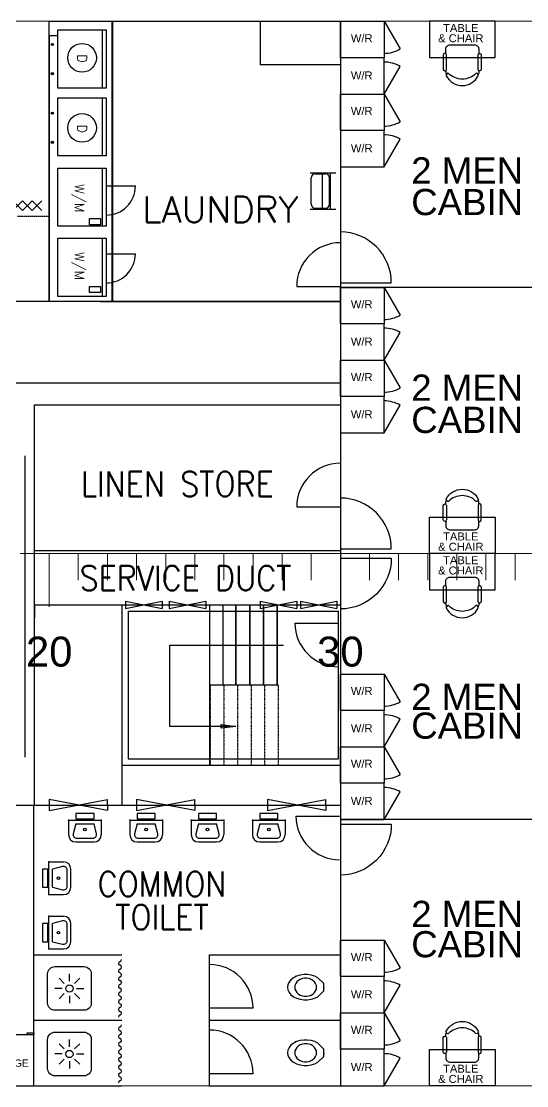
# Model space of a CAD drawing. Header units: millimetres. Extents: x -7277357 to 14022354, y -2768861 to 8298078.
# Drawn here: x -4710340 to -3668874, y 10819 to 2204819 of the extents above; entities that cross this region are included whole.
import ezdxf
from ezdxf.enums import TextEntityAlignment as Align

# ---------------------------------------------------------------- set-up
doc = ezdxf.new("R2010")
doc.units = ezdxf.units.MM
doc.header["$LTSCALE"] = 10
for name, pattern in [('DASHDOT', [25.4, 12.7, -6.35, 0, -6.35]), ('DASHDOT1', [2.3, 2, -0.15, 0, -0.15]), ('HIDDEN', [0.375, 0.25, -0.125])]:
    doc.linetypes.add(name, pattern=pattern)
for name, color, linetype in [('11', 7, 'Continuous'), ('ACCOM', 7, 'Continuous'), ('Architecture', 255, 'Continuous'), ('Interior', 3, 'Continuous'), ('LAYER_43', 7, 'Continuous'), ('MAIN-DECK-OLD', 7, 'Continuous')]:
    doc.layers.add(name, color=color, linetype=linetype)
doc.styles.add('ROMANS', font='ROMANS.shx')
doc.styles.get("Standard").update_dxf_attribs({"font": 'arial.ttf'})

# ---------------------------------------------------------------- blocks, each defined once
blk = doc.blocks.new('TC')
at = {"layer": 'Architecture', "color": 0, "elevation": 6899}
blk.add_lwpolyline([(126002, 144915), (126002, 145815), (125502, 145815), (125502, 144915)], close=True, dxfattribs=at)
for points in [[(125286, 145177, -0.420146), (125286, 145554, 0.403549), (125284, 145573), (125271, 145584, 0.339467), (125254, 145585, 0.619559), (125254, 145146, 0.339586), (125271, 145147), (125284, 145157, 0.403658), (125286, 145177)], [(125326, 145591), (125291, 145591, 0.190104), (125272, 145583)], [(125341, 145584), (125541, 145584, 0.414305), (125561, 145603), (125561, 145606, 0.414232), (125541, 145626), (125341, 145626, 0.414195), (125321, 145606), (125321, 145603, 0.414268), (125341, 145584)], [(125556, 145591), (125623, 145591, -0.414214), (125678, 145535), (125678, 145196, -0.41422), (125623, 145140), (125556, 145140)], [(125326, 145140), (125291, 145140, -0.190135), (125272, 145147)], [(125341, 145147), (125541, 145147, -0.414177), (125561, 145127), (125561, 145124, -0.414195), (125541, 145105), (125341, 145105, -0.41414), (125321, 145124), (125321, 145127, -0.414122), (125341, 145147)]]:
    blk.add_lwpolyline(points, format="xyb", dxfattribs=at)
blk = doc.blocks.new('SHWR1')
at = {"layer": 'ACCOM'}
for p, q in [((0, 100.000002), (0, 200.000004)), ((-100.000002, 0), (-200.000004, 0)), ((-70.710451, 70.710451), (-141.421512, 141.421512)), ((70.710451, 70.710451), (141.421512, 141.421512)), ((100.000002, 0), (199.999985, 0)), ((-70.710451, -70.71047), (-141.421512, -141.421531)), ((0, -100.000022), (0, -200.000024)), ((70.710451, -70.71047), (141.421512, -141.421531))]:
    blk.add_line(p, q, dxfattribs=at)
at = {"layer": 'ACCOM', "color": 3}
blk.add_lwpolyline([(-200.000083, 300.000006), (199.999988, 300.000006, -0.4142135624), (299.999988, 200.000006), (299.999988, -200.000026, -0.4142135624), (199.999988, -300.000026), (-200.000083, -300.000026, -0.4142135624), (-300.000083, -200.000026), (-300.000083, 200.000006, -0.4142135624)], format="xyb", close=True, dxfattribs=at)
at = {"layer": 'ACCOM'}
blk.add_circle((0, 0), 50.000001, dxfattribs=at)
blk = doc.blocks.new('TOILET1')
at = {"layer": 'ACCOM', "color": 3}
for p, q in [((-50, 0), (-130, -83)), ((50, 0), (-50, 0)), ((50, 0), (130, -83))]:
    blk.add_line(p, q, dxfattribs=at)
at = {"layer": 'ACCOM'}
for p, q in [((26, -103), (0, -100)), ((51, -113), (26, -103)), ((73, -129), (51, -113)), ((93, -150), (73, -129)), ((108, -175), (93, -150)), ((119, -204), (108, -175)), ((124, -234), (119, -204)), ((119, -296), (124, -266)), ((124, -266), (124, -234))]:
    blk.add_line(p, q, dxfattribs=at)
at = {"layer": 'ACCOM', "color": 3}
for points in [[(-130, -83), (-152, -125), (-166, -173), (-174, -224), (-174, -276), (-166, -327), (-152, -375), (-130, -417), (-103, -452), (-71, -478), (-36, -495), (0, -500)], [(0, -500), (36, -495), (71, -478), (103, -452), (130, -417), (152, -375), (166, -327), (174, -276), (174, -224), (166, -173), (152, -125), (130, -83)]]:
    blk.add_lwpolyline(points, dxfattribs=at)
at = {"layer": 'ACCOM'}
for points in [[(0, -100), (-26, -103), (-51, -113), (-73, -129), (-93, -150), (-108, -175), (-119, -204), (-124, -234), (-124, -266), (-119, -296), (-108, -325), (-93, -350), (-73, -371), (-51, -387), (-26, -397), (0, -400)], [(0, -400), (26, -397), (51, -387), (73, -371), (93, -350), (108, -325), (119, -296)]]:
    blk.add_lwpolyline(points, dxfattribs=at)
at = {"layer": 'ACCOM', "color": 3, "linetype": 'ByBlock'}
for p in [(13, 0), (-148, -388)]:
    blk.add_point(p, dxfattribs=at)
blk = doc.blocks.new('SINK1')
at = {"layer": 'ACCOM', "color": 3}
for p, q in [((-350.000008, -90.000002), (100.000002, -90.000002)), ((-350.000008, -90.000002), (-350.000008, -290.000006)), ((100.000002, -90.000002), (100.000002, -290.000006)), ((-250.000006, -390.000009), (0, -390.000009))]:
    blk.add_line(p, q, dxfattribs=at)
at = {"layer": 'ACCOM', "color": 7}
for p, q in [((-250.000006, -140.000003), (-284.462897, -277.8711)), ((-250.000006, -140.000003), (0, -140.000003)), ((34.472657, -277.8711), (0, -140.000003)), ((-235.957037, -340.000008), (-14.033204, -340.000008))]:
    blk.add_line(p, q, dxfattribs=at)
at = {"layer": 'ACCOM', "color": 3}
blk.add_lwpolyline([(0, -75.000002), (0, 0), (-250.000006, 0), (-250.000006, -75.000002), (0, -75.000002)], dxfattribs=at)
at = {"layer": 'ACCOM', "color": 7}
blk.add_circle((-125.000003, -220.000005), 17.58936, dxfattribs=at)
at = {"layer": 'ACCOM', "color": 3}
for centre, start, end in [((-250.000006, -290.000006), 180.000005, 270.000001), ((0, -290.000006), 270.000001, 0)]:
    blk.add_arc(centre, 100.000002, start, end, dxfattribs=at)
at = {"layer": 'ACCOM', "color": 7}
for centre, start, end in [((-235.957037, -290.000006), 165.961043, 270.000001), ((-14.033204, -290.000006), 270.000001, 14.038958)]:
    blk.add_arc(centre, 50.000001, start, end, dxfattribs=at)
at = {"layer": 'ACCOM', "color": 0, "linetype": 'ByBlock'}
for p in [(-350.000008, -90.000002), (100.000002, -90.000002)]:
    blk.add_point(p, dxfattribs=at)

msp = doc.modelspace()

# ---------------------------------------------------------------- linework, layer by layer
at = {"linetype": 'Continuous', "ltscale": 450.5}
for p, q in [((-4652836.76527, 1627319.60163), (-4652836.76527, 2204819.45526)), ((-4652836.76527, 2204819.45526), (-4522436.76527, 2204819.45526)), ((-4549336.76505, 2204819.45526), (-4052836.76505, 2204819.45526)), ((-4052836.76505, 2204819.45526), (-4052836.76505, 10819.45526)), ((-4052836.76505, 2204819.45526), (-4052836.76505, 1627319.60163)), ((-4634936.76527, 2174678.28982), (-4652836.76527, 2174678.28982)), ((-4652836.76527, 2174678.28982), (-4652836.76527, 1627319.60163)), ((-4052836.76505, 2114819.45526), (-4052836.76505, 1627319.60163)), ((-3512836.76505, 1656319.45526), (-4052836.76505, 1656319.45526)), ((-4678236.76505, 1627319.60163), (-5672836.71594, 1627319.60163)), ((-4052836.76505, 1627319.60163), (-4678236.76505, 1627319.60163)), ((-4547836.76505, 1627319.60163), (-4052836.76505, 1627319.60163)), ((-5414816.4507, 1459263.97357), (-4052836.76505, 1459263.97357)), ((-5672836.76505, 589319.45526), (-4052836.76505, 589319.45526)), ((-4684435.78949, 589319.45526), (-4052836.76505, 589319.45526)), ((-3512836.76505, 559319.45526), (-4052836.76505, 559319.45526))]:
    msp.add_line(p, q, dxfattribs=at)
at = {"color": 4}
for p, q in [((-4652836.76527, 1802319.55305), (-4652836.76527, 2204819.45526)), ((-4682836.76505, 589319.45526), (-4682836.76505, 1414319.45526)), ((-4682836.76505, 1114319.45526), (-4052836.76505, 1114319.45526)), ((-4682836.76505, 1001819.45526), (-4052836.76505, 1001819.45526)), ((-4502836.76505, 1001819.45526), (-4502836.76505, 589319.45526)), ((-4502836.76505, 671819.45526), (-4052836.76505, 671819.45526)), ((-4682836.76505, 280819.45526), (-4502836.76505, 280819.45526)), ((-4322836.76505, 10819.45526), (-4322836.76505, 280819.45526)), ((-4322836.76505, 280819.45526), (-4052836.76505, 280819.45526)), ((-4682836.76505, 145819.45526), (-4502836.76505, 145819.45526)), ((-4322836.76505, 145819.45526), (-4052836.76505, 145819.45526)), ((-4682836.76505, 10819.45526), (-4502836.76505, 10819.45526)), ((-4322836.76505, 10819.45526), (-4052836.76505, 10819.45526))]:
    msp.add_line(p, q, dxfattribs=at)
for p, q in [((-4707842.78091, 1814886.13137), (-4727842.7809, 1834886.13136)), ((-4727842.7809, 1814886.13137), (-4707842.78091, 1834886.13136)), ((-4687842.78091, 1814886.13137), (-4707842.78091, 1834886.13136)), ((-4707842.78091, 1814886.13137), (-4687842.78091, 1834886.13136)), ((-4667842.78092, 1814886.13137), (-4687842.78091, 1834886.13136)), ((-4687842.78091, 1814886.13137), (-4667842.78092, 1834886.13136)), ((-4495336.76505, 1009319.45527), (-4495336.76505, 994319.45527)), ((-4495336.76505, 1009319.45527), (-4420336.76505, 994319.45527)), ((-4495336.76505, 994319.45527), (-4420336.76505, 1009319.45527)), ((-4420336.76505, 1009319.45527), (-4420336.76505, 994319.45527)), ((-4405336.76505, 1009319.45527), (-4405336.76505, 994319.45527)), ((-4405336.76505, 1009319.45527), (-4330336.76505, 994319.45527)), ((-4405336.76505, 994319.45527), (-4330336.76505, 1009319.45527)), ((-4330336.76505, 1009319.45527), (-4330336.76505, 994319.45527)), ((-4217836.76503, 1009319.45527), (-4217836.76503, 994319.45527)), ((-4217836.76503, 994319.45527), (-4142836.76504, 1009319.45527)), ((-4217836.76503, 1009319.45527), (-4142836.76504, 994319.45527)), ((-4142836.76504, 1009319.45527), (-4142836.76504, 994319.45527)), ((-4135336.76504, 994319.45527), (-4060336.76504, 1009319.45527)), ((-4135336.76504, 1009319.45527), (-4060336.76504, 994319.45527)), ((-4135336.76504, 1009319.45527), (-4135336.76504, 994319.45527)), ((-4060336.76504, 1009319.45527), (-4060336.76504, 994319.45527)), ((-4294947.86478, 1001819.45527), (-4294947.86478, 836819.45526)), ((-4267947.86418, 1001819.45527), (-4267947.86418, 836819.45526)), ((-4239589.45888, 1001819.45527), (-4239589.45888, 836819.45526)), ((-4211231.05359, 1001819.45527), (-4211231.05359, 836819.45526)), ((-4182872.74065, 1001819.45527), (-4182872.74065, 836819.45526)), ((-4404137.17565, 751446.02051), (-4404137.17565, 918623.63046)), ((-4404137.17565, 918623.63046), (-4169999.35441, 918623.63046)), ((-4268194.7379, 751446.02051), (-4404137.17565, 751446.02051)), ((-4322836.76505, 10819.45526), (-4322836.76505, 22069.45526))]:
    msp.add_line(p, q)
at = {"color": 1, "linetype": 'HIDDEN'}
msp.add_line((-4652836.76527, 1802319.55305), (-4717836.76519, 1802319.55305), dxfattribs=at)
at = {"color": 3}
for p, q in [((-4142836.76505, 1658422.55541), (-4052836.76505, 1658422.55541)), ((-4142836.76505, 1203892.54892), (-4052836.76505, 1203892.54892)), ((-4146586.76505, 964319.45526), (-4056586.76505, 964319.45526)), ((-4322836.76504, 836819.45526), (-4181044.73856, 836819.45526)), ((-4144435.78949, 566703.2385), (-4054435.78949, 566703.2385)), ((-4232836.76506, 170587.66768), (-4322836.76505, 170587.66768)), ((-4232836.76506, 35587.66768), (-4322836.76505, 35587.66768))]:
    msp.add_line(p, q, dxfattribs=at)
at = {"color": 4, "linetype": 'Continuous'}
for p, q in [((-4682836.76505, 1414319.45526), (-4052836.76505, 1414319.45526)), ((-4682836.76505, 589319.45526), (-4052836.76505, 589319.45526))]:
    msp.add_line(p, q, dxfattribs=at)
at = {"color": 3, "linetype": 'Continuous'}
msp.add_line((-4702053.00071, 688210.50326), (-4702053.00071, 1309210.50326), dxfattribs=at)
at = {"color": 1}
msp.add_line((-4682836.76505, 1001819.45526), (-4682836.76505, 975161.51883), dxfattribs=at)
at = {"color": 7}
for p, q in [((-4490086.76505, 989069.45526), (-4490086.76505, 684569.45526)), ((-4490086.76505, 989069.45526), (-4056586.76505, 989069.45526)), ((-4056586.76505, 684569.45526), (-4056586.76505, 989069.45526)), ((-4652836.76505, 600569.45526), (-4652836.76505, 578069.45526)), ((-4472836.76505, 600569.45526), (-4472836.76505, 578069.45526)), ((-4202836.76505, 600569.45526), (-4202836.76505, 578069.45526))]:
    msp.add_line(p, q, dxfattribs=at)
at = {"linetype": 'DASHDOT1'}
msp.add_line((-4322836.76504, 1001819.45527), (-4322836.76504, 671819.45526), dxfattribs=at)
at = {"linetype": 'HIDDEN'}
for p, q in [((-4268697.86418, 1001819.45527), (-4268697.86418, 836819.45526)), ((-4240339.45888, 1001819.45527), (-4240339.45888, 836819.45526)), ((-4211981.05359, 1001819.45527), (-4211981.05359, 836819.45526)), ((-4183622.74065, 1001819.45527), (-4183622.74065, 836819.45526))]:
    msp.add_line(p, q, dxfattribs=at)
at = {"linetype": 'DASHDOT'}
for p, q in [((-4321478.26798, 836819.45526), (-4321478.26798, 671819.45526)), ((-4293119.95505, 836819.45526), (-4293119.95505, 671819.45526)), ((-4264761.54975, 836819.45526), (-4264761.54975, 671819.45526)), ((-4236403.14446, 836819.45526), (-4236403.14446, 671819.45526)), ((-4209403.14386, 836819.45526), (-4209403.14386, 671819.45526)), ((-4181044.73856, 836819.45526), (-4181044.73856, 671819.45526))]:
    msp.add_line(p, q, dxfattribs=at)
at = {"color": 7, "linetype": 'Continuous'}
msp.add_line((-4490086.76505, 684569.45526), (-4056586.76505, 684569.45526), dxfattribs=at)
for points in [[(-4052836.76505, 1665683.16915), (-3947836.76505, 1665683.16915, 0.4142135624), (-4052836.76505, 1770683.16915)], [(-4052836.76505, 1117183.16915), (-3947836.76505, 1117183.16915, 0.4142135624), (-4052836.76505, 1222183.16915)], [(-4052836.76505, 1098455.74138), (-3947836.76505, 1098455.74138, -0.4142135624), (-4052836.76505, 993455.74138)], [(-4052836.76505, 549955.74138), (-3947836.76505, 549955.74138, -0.4142135624), (-4052836.76505, 444955.74138)]]:
    msp.add_lwpolyline(points, format="xyb")
at = {"linetype": 'Continuous', "ltscale": 450.5}
msp.add_lwpolyline([(-4684435.78949, 10819.45526), (-4684435.78949, 280819.45526), (-4684435.78949, 502137.33238), (-4684435.78949, 589319.45526), (-4052836.76505, 589319.45526), (-4052836.76505, 502137.33238), (-4052836.76505, 10819.45526)], dxfattribs=at)
for centre, start, end in [((-4052836.76505, 1658422.55541), 90, 180), ((-4052836.76505, 1203892.54892), 90, 180), ((-4056586.76505, 964319.45526), 180, 270), ((-4054435.78949, 566703.2385), 180, 270), ((-4322836.76505, 170587.66768), 0, 90), ((-4322836.76505, 35587.66768), 0, 90)]:
    msp.add_arc(centre, 90000, start, end)
msp.add_solid([(-4298194.7385, 755196.02066), (-4298194.7385, 747696.02036), (-4268194.7379, 751446.02051)])
at = {"layer": '11', "color": 7, "linetype": 'Continuous', "lineweight": 20}
for p, q in [((-4911170.76505, 2204819.45526), (-1145336.76505, 2204819.45526)), ((-1145336.76505, 10819.45526), (-4911170.76505, 10819.45526))]:
    msp.add_line(p, q, dxfattribs=at)
at = {"layer": '11', "color": 3, "linetype": 'Continuous', "lineweight": 20, "flags": 128}
msp.add_lwpolyline([(-4712836.76505, 1107819.45526), (-4652836.76505, 1107819.45526), (-4652836.76505, 998119.45526), (-4652836.76505, 1107819.45526), (-4592836.76505, 1107819.45526), (-4592836.76505, 1053019.45526), (-4592836.76505, 1107819.45526), (-4532836.76505, 1107819.45526), (-4532836.76505, 1053019.45526), (-4532836.76505, 1107819.45526), (-4472836.76505, 1107819.45526), (-4472836.76505, 1053019.45526), (-4472836.76505, 1107819.45526), (-4412836.76505, 1107819.45526), (-4412836.76505, 1053019.45526), (-4412836.76505, 1107819.45526), (-4352836.76505, 1107819.45526), (-4352836.76505, 1053019.45526), (-4352836.76505, 1107819.45526), (-4292836.76505, 1107819.45526), (-4292836.76505, 1053019.45526), (-4292836.76505, 1107819.45526), (-4232836.76505, 1107819.45526), (-4232836.76505, 1053019.45526), (-4232836.76505, 1107819.45526), (-4172836.76505, 1107819.45526), (-4172836.76505, 1053019.45526), (-4172836.76505, 1107819.45526), (-4112836.76505, 1107819.45526), (-4112836.76505, 1053019.45526), (-4112836.76505, 1107819.45526), (-4052836.76505, 1107819.45526), (-4052836.76505, 998119.45526), (-4052836.76505, 1107819.45526), (-3992836.76505, 1107819.45526), (-3992836.76505, 1053019.45526), (-3992836.76505, 1107819.45526), (-3932836.76505, 1107819.45526), (-3932836.76505, 1053019.45526), (-3932836.76505, 1107819.45526), (-3872836.76505, 1107819.45526), (-3872836.76505, 1053019.45526), (-3872836.76505, 1107819.45526), (-3812836.76505, 1107819.45526), (-3812836.76505, 1053019.45526), (-3812836.76505, 1107819.45526), (-3752836.76505, 1107819.45526), (-3752836.76505, 1053019.45526), (-3752836.76505, 1107819.45526), (-3692836.76505, 1107819.45526), (-3692836.76505, 1053019.45526), (-3692836.76505, 1107819.45526), (-3632836.76505, 1107819.45526)], dxfattribs=at)
at = {"layer": 'Interior'}
for p, q in [((-3962836.76505, 2204819.45526), (-3929452.12989, 2147885.58016)), ((-3962836.76505, 2054819.45526), (-3929452.12989, 2111753.33037)), ((-3962836.76505, 2054819.45526), (-3929452.12989, 1997885.58016)), ((-3962836.76505, 1904819.45526), (-3929452.12989, 1961753.33037)), ((-3962836.76505, 1656319.45526), (-3929452.12989, 1599385.58016)), ((-3962836.76505, 1506319.45526), (-3929452.12989, 1563253.33037)), ((-3962836.76505, 1506319.45526), (-3929452.12989, 1449385.58016)), ((-3962836.76505, 1356319.45526), (-3929452.12989, 1413253.33037)), ((-3962836.76505, 859319.45526), (-3929452.12989, 802385.58016)), ((-3962836.76505, 709319.45526), (-3929452.12989, 766253.33037)), ((-3962836.76505, 709319.45526), (-3929452.12989, 652385.58016)), ((-3962836.76505, 559319.45526), (-3929452.12989, 616253.33037)), ((-3962836.76505, 310819.45526), (-3929452.12989, 253885.58016)), ((-3962836.76505, 160819.45526), (-3929452.12989, 217753.33037)), ((-3962836.76505, 160819.45526), (-3929452.12989, 103885.58016)), ((-3962836.76505, 10819.45526), (-3929452.12989, 67753.33037))]:
    msp.add_line(p, q, dxfattribs=at)
for points in [[(-4052836.76505, 2204819.45526), (-3962836.76505, 2204819.45526), (-3962836.76505, 2129819.45526), (-4052836.76505, 2129819.45526)], [(-4052836.76505, 2054819.45526), (-3962836.76505, 2054819.45526), (-3962836.76505, 2129819.45526), (-4052836.76505, 2129819.45526)], [(-4052836.76505, 2054819.45526), (-3962836.76505, 2054819.45526), (-3962836.76505, 1979819.45526), (-4052836.76505, 1979819.45526)], [(-4052836.76505, 1904819.45526), (-3962836.76505, 1904819.45526), (-3962836.76505, 1979819.45526), (-4052836.76505, 1979819.45526)], [(-4052836.76505, 1656319.45526), (-3962836.76505, 1656319.45526), (-3962836.76505, 1581319.45526), (-4052836.76505, 1581319.45526)], [(-4052836.76505, 1506319.45526), (-3962836.76505, 1506319.45526), (-3962836.76505, 1581319.45526), (-4052836.76505, 1581319.45526)], [(-4052836.76505, 1506319.45526), (-3962836.76505, 1506319.45526), (-3962836.76505, 1431319.45526), (-4052836.76505, 1431319.45526)], [(-4052836.76505, 1356319.45526), (-3962836.76505, 1356319.45526), (-3962836.76505, 1431319.45526), (-4052836.76505, 1431319.45526)], [(-4052836.76505, 859319.45526), (-3962836.76505, 859319.45526), (-3962836.76505, 784319.45526), (-4052836.76505, 784319.45526)], [(-4052836.76505, 709319.45526), (-3962836.76505, 709319.45526), (-3962836.76505, 784319.45526), (-4052836.76505, 784319.45526)], [(-4052836.76505, 709319.45526), (-3962836.76505, 709319.45526), (-3962836.76505, 634319.45526), (-4052836.76505, 634319.45526)], [(-4052836.76505, 559319.45526), (-3962836.76505, 559319.45526), (-3962836.76505, 634319.45526), (-4052836.76505, 634319.45526)], [(-4052836.76505, 310819.45526), (-3962836.76505, 310819.45526), (-3962836.76505, 235819.45526), (-4052836.76505, 235819.45526)], [(-4052836.76505, 160819.45526), (-3962836.76505, 160819.45526), (-3962836.76505, 235819.45526), (-4052836.76505, 235819.45526)], [(-4052836.76505, 160819.45526), (-3962836.76505, 160819.45526), (-3962836.76505, 85819.45526), (-4052836.76505, 85819.45526)], [(-4684435.78949, 115819.45526), (-4789435.78949, 115819.45526), (-4789435.78949, 10819.45526), (-4684435.78949, 10819.45526)], [(-4697936.16989, 119925.07331), (-4684435.78949, 119925.07331), (-4684435.78949, 115819.45526), (-4697936.16989, 115819.45526)], [(-4052836.76505, 10819.45526), (-3962836.76505, 10819.45526), (-3962836.76505, 85819.45526), (-4052836.76505, 85819.45526)]]:
    msp.add_lwpolyline(points, close=True, dxfattribs=at)
for centre, start, end in [((-3962836.76505, 2204819.45526), 270, 300.3863193448), ((-3962836.76505, 2054819.45526), 59.6136806552, 90), ((-3962836.76505, 2054819.45526), 270, 300.3863193448), ((-3962836.76505, 1904819.45526), 59.6136806552, 90), ((-3962836.76505, 1656319.45526), 270, 300.3863193448), ((-3962836.76505, 1506319.45526), 59.6136806552, 90), ((-3962836.76505, 1506319.45526), 270, 300.3863193448), ((-3962836.76505, 1356319.45526), 59.6136806552, 90), ((-3962836.76505, 859319.45526), 270, 300.3863193448), ((-3962836.76505, 709319.45526), 59.6136806552, 90), ((-3962836.76505, 709319.45526), 270, 300.3863193448), ((-3962836.76505, 559319.45526), 59.6136806552, 90), ((-3962836.76505, 310819.45526), 270, 300.3863193448), ((-3962836.76505, 160819.45526), 59.6136806552, 90), ((-3962836.76505, 160819.45526), 270, 300.3863193448), ((-3962836.76505, 10819.45526), 59.6136806552, 90)]:
    msp.add_arc(centre, 66000, start, end, dxfattribs=at)
at = {"layer": 'LAYER_43'}
for p, q in [((-4298194.7385, 747696.02036), (-4298194.7385, 755196.02066)), ((-4298194.7385, 755196.02066), (-4268194.7379, 751446.02051)), ((-4268194.7379, 751446.02051), (-4298194.7385, 747696.02036))]:
    msp.add_line(p, q, dxfattribs=at)
at = {"layer": 'MAIN-DECK-OLD'}
for p, q in [((-4523936.76527, 2204819.45526), (-4523936.76527, 1627319.60163)), ((-4522436.76527, 2204819.45526), (-4522436.76527, 1627319.60163)), ((-4217836.76505, 2204819.45526), (-4217836.76505, 2114819.45526)), ((-4542686.76317, 2066987.15014), (-4542686.76317, 2186987.15284)), ((-4647943.53271, 2158578.14243), (-4644761.55219, 2155396.16191)), ((-4644761.55219, 2158578.14243), (-4647943.53271, 2155396.16191)), ((-4052836.76505, 2114819.45526), (-4217836.76505, 2114819.45526)), ((-4644761.55219, 2095396.16056), (-4647943.53271, 2098578.14108)), ((-4647943.53271, 2095396.16056), (-4644761.55219, 2098578.14108)), ((-4542686.76317, 1927211.89886), (-4542686.76317, 2047211.90156)), ((-4647943.53271, 2016992.57799), (-4644761.55219, 2013810.59747)), ((-4644761.55219, 2016992.57799), (-4647943.53271, 2013810.59747)), ((-4644761.55219, 1953810.59612), (-4647943.53271, 1956992.57664)), ((-4647943.53271, 1953810.59612), (-4644761.55219, 1956992.57664)), ((-4114994.97645, 1892494.13894), (-4062494.97645, 1892494.13894)), ((-4104837.5208, 1890354.39363), (-4083368.87002, 1890354.39363)), ((-4089594.97667, 1817494.13894), (-4089594.97667, 1892494.13894)), ((-4072994.97645, 1817494.13894), (-4072994.97645, 1892494.13894)), ((-4535186.76302, 1865327.30664), (-4475186.02922, 1865327.30664)), ((-4112853.19541, 1827649.54274), (-4112853.19541, 1882338.71903)), ((-4075353.19541, 1827649.54274), (-4075353.19541, 1882338.71903)), ((-4114994.97645, 1817494.13894), (-4062494.97645, 1817494.13894)), ((-4104837.5208, 1819633.86813), (-4083368.87002, 1819633.86813)), ((-4535186.76302, 1725552.05536), (-4475186.02922, 1725552.05536))]:
    msp.add_line(p, q, dxfattribs=at)
at = {"layer": 'MAIN-DECK-OLD', "color": 3}
for p, q in [((-4634936.76527, 2066987.15014), (-4634936.76527, 2186987.15284)), ((-4634936.76527, 2186987.15284), (-4535186.76302, 2186987.15284)), ((-4535186.76302, 2186987.15284), (-4535186.76302, 2066987.15014)), ((-4535186.76302, 2066987.15014), (-4634936.76527, 2066987.15014)), ((-4634936.76527, 2047211.90156), (-4535186.76302, 2047211.90156)), ((-4634936.76527, 1927211.89886), (-4634936.76527, 2047211.90156)), ((-4535186.76302, 2047211.90156), (-4535186.76302, 1927211.89886)), ((-4535186.76302, 1927211.89886), (-4634936.76527, 1927211.89886))]:
    msp.add_line(p, q, dxfattribs=at)
at = {"layer": 'MAIN-DECK-OLD', "color": 7}
for p, q in [((-4542686.76317, 1782306.46924), (-4542686.76317, 1902306.47194)), ((-4542686.76317, 1637807.5698), (-4542686.76317, 1757807.5725)), ((-4532836.76505, 578069.45526), (-4652836.76505, 600569.45526)), ((-4652836.76505, 578069.45526), (-4532836.76505, 600569.45526)), ((-4532836.76505, 589319.45526), (-4532836.76505, 600569.45526)), ((-4352836.76505, 578069.45526), (-4472836.76505, 600569.45526)), ((-4472836.76505, 578069.45526), (-4352836.76505, 600569.45526)), ((-4352836.76505, 589319.45526), (-4352836.76505, 600569.45526)), ((-4202836.76505, 578069.45526), (-4082836.76505, 600569.45526)), ((-4082836.76505, 578069.45526), (-4202836.76505, 600569.45526)), ((-4082836.76505, 589319.45526), (-4082836.76505, 600569.45526)), ((-4532836.76505, 589319.45526), (-4532836.76505, 578069.45526)), ((-4352836.76505, 589319.45526), (-4352836.76505, 578069.45526)), ((-4082836.76505, 589319.45526), (-4082836.76505, 578069.45526))]:
    msp.add_line(p, q, dxfattribs=at)
at = {"layer": 'MAIN-DECK-OLD', "color": 3}
for points in [[(-4535186.76302, 1782306.46924), (-4634936.76527, 1782306.46924), (-4634936.76527, 1902306.47194), (-4535186.76302, 1902306.47194), (-4535186.76302, 1782306.46924)], [(-4535186.76302, 1637807.5698), (-4634936.76527, 1637807.5698), (-4634936.76527, 1757807.5725), (-4535186.76302, 1757807.5725), (-4535186.76302, 1637807.5698)]]:
    msp.add_lwpolyline(points, dxfattribs=at)
at = {"layer": 'MAIN-DECK-OLD'}
for points in [[(-4547170.65002, 1785269.36881), (-4569612.05672, 1785269.36881), (-4569612.05672, 1798026.69331), (-4547170.65002, 1798026.69331), (-4547170.65002, 1785269.36881)], [(-4547170.65002, 1645494.11753), (-4569612.05672, 1645494.11753), (-4569612.05672, 1658251.44203), (-4547170.65002, 1658251.44203), (-4547170.65002, 1645494.11753)]]:
    msp.add_lwpolyline(points, dxfattribs=at)
for centre in [(-4646352.54245, 2156987.15217), (-4646352.54245, 2096987.15082), (-4646352.54245, 2015401.58773), (-4646352.54245, 1955401.58638)]:
    msp.add_circle(centre, 2250, dxfattribs=at)
at = {"layer": 'MAIN-DECK-OLD', "color": 7}
for centre in [(-4585061.76422, 2129569.46125), (-4585061.76422, 1985070.56181)]:
    msp.add_circle(centre, 29586.0936, dxfattribs=at)
at = {"layer": 'MAIN-DECK-OLD'}
for centre, radius, start, end in [((-4104837.5208, 1882338.71903), 8015.67461, 90, 180), ((-4083368.87002, 1882338.71903), 8015.67461, 0, 90), ((-4535186.03057, 1865327.30664), 60000.00135, 269.9992989707, 0.0000050004), ((-4104837.5208, 1827649.54274), 8015.67461, 180, 270), ((-4083368.87002, 1827649.54274), 8015.67461, 270, 0), ((-4535186.03057, 1725552.05536), 60000.00135, 269.9992989707, 0.0000050004)]:
    msp.add_arc(centre, radius, start, end, dxfattribs=at)
at = {"layer": 'MAIN-DECK-OLD', "color": 7}
for centre, radius, start, end in [((-4505817.68628, 263040.05392), 4119.9171, 105.7803330127, 180), ((-4508057.43243, 270969.25327), 4119.25155, 285.7662580297, 0.020373), ((-4505819.15118, 247183.11997), 4118.58645, 105.7662630241, 180), ((-4505819.15118, 247183.11997), 4118.58645, 180, 254.2337400232), ((-4505817.68628, 263040.05392), 4119.9171, 180, 254.2141309877), ((-4508057.43243, 255110.85457), 4119.25155, 0.0000050004, 74.2392849844), ((-4508056.69998, 239255.38537), 4118.556, 0.0000050004, 74.2435470194), ((-4508057.43243, 255110.85457), 4119.25155, 285.7662580297, 0.0000050004), ((-4505925.00753, 215516.85952), 4118.58645, 105.7662630241, 180), ((-4505954.30433, 231372.32857), 4089.26625, 99.4420819891, 179.9794920001), ((-4505924.27508, 231372.32857), 4119.25155, 179.979629, 254.2239390027), ((-4508163.28878, 223444.59397), 4119.25155, 285.7662580297, 0.0000050004), ((-4508163.28878, 223444.59397), 4119.25155, 0.0000050004, 74.2337380138), ((-4508038.77708, 239255.38537), 4100.6331, 290.1667299981, 0.0000050004), ((-4505925.00753, 215516.85952), 4118.58645, 180, 254.2337400232), ((-4505924.27508, 199659.92557), 4119.25155, 105.7760709824, 180.0203720005), ((-4505924.27508, 199659.92557), 4119.25155, 180.0203720005, 254.2294709908), ((-4508163.28878, 207587.66002), 4119.25155, 0.020373, 74.2392849844), ((-4508163.28878, 207587.66002), 4119.25155, 285.7662580297, 0.020373), ((-4505924.27508, 183802.99162), 4119.25155, 105.7760709824, 180.0203720005), ((-4505924.27508, 183802.99162), 4119.25155, 180.0203720005, 254.2294709908), ((-4508163.28878, 191730.72607), 4119.25155, 285.7662580297, 0.020373), ((-4508163.28878, 175873.79212), 4119.25155, 285.7662580297, 0.020373), ((-4508163.28878, 191730.72607), 4119.25155, 0.020373, 74.2337380138), ((-4508163.28878, 175873.79212), 4119.25155, 0.020373, 74.2337380138), ((-4505925.00753, 152087.65882), 4118.58645, 105.7662630241, 180), ((-4505923.54263, 167944.59277), 4119.9171, 105.7803330127, 180), ((-4505923.54263, 167944.59277), 4119.9171, 180, 254.2141309877), ((-4508163.28878, 160015.39342), 4119.25155, 0.0000050004, 74.2392849844), ((-4508163.28878, 160015.39342), 4119.25155, 285.7662580297, 0.0000050004), ((-4505817.68628, 128040.05392), 4119.9171, 105.7803330127, 180), ((-4508057.43243, 135969.25327), 4119.25155, 285.7662580297, 0.020373), ((-4505819.15118, 112183.11997), 4118.58645, 105.7662630241, 180), ((-4505819.15118, 112183.11997), 4118.58645, 180, 254.2337400232), ((-4505817.68628, 128040.05392), 4119.9171, 180, 254.2141309877), ((-4508057.43243, 120110.85457), 4119.25155, 0.0000050004, 74.2392849844), ((-4508057.43243, 120110.85457), 4119.25155, 285.7662580297, 0.0000050004), ((-4505954.30433, 96372.32857), 4089.26625, 99.4420819891, 179.9794920001), ((-4505924.27508, 96372.32857), 4119.25155, 179.979629, 254.2239390027), ((-4508163.28878, 88444.59397), 4119.25155, 285.7662580297, 0.0000050004), ((-4508163.28878, 88444.59397), 4119.25155, 0.0000050004, 74.2337380138), ((-4508056.69998, 104255.38537), 4118.556, 0.0000050004, 74.2435470194), ((-4508038.77708, 104255.38537), 4100.6331, 290.1667299981, 0.0000050004), ((-4505925.00753, 80516.85952), 4118.58645, 105.7662630241, 180), ((-4505925.00753, 80516.85952), 4118.58645, 180, 254.2337400232), ((-4505924.27508, 64659.92557), 4119.25155, 105.7760709824, 180.0203720005), ((-4508163.28878, 72587.66002), 4119.25155, 0.020373, 74.2392849844), ((-4508163.28878, 72587.66002), 4119.25155, 285.7662580297, 0.020373), ((-4505924.27508, 48802.99162), 4119.25155, 105.7760709824, 180.0203720005), ((-4505924.27508, 64659.92557), 4119.25155, 180.0203720005, 254.2294709908), ((-4505924.27508, 48802.99162), 4119.25155, 180.0203720005, 254.2294709908), ((-4508163.28878, 56730.72607), 4119.25155, 285.7662580297, 0.020373), ((-4508163.28878, 56730.72607), 4119.25155, 0.020373, 74.2337380138), ((-4508163.28878, 40873.79212), 4119.25155, 0.020373, 74.2337380138), ((-4505923.54263, 32944.59277), 4119.9171, 105.7803330127, 180), ((-4505923.54263, 32944.59277), 4119.9171, 180, 254.2141309877), ((-4508163.28878, 25015.39342), 4119.25155, 0.0000050004, 74.2392849844), ((-4508163.28878, 40873.79212), 4119.25155, 285.7662580297, 0.020373), ((-4508163.28878, 25015.39342), 4119.25155, 285.7662580297, 0.0000050004), ((-4505925.00753, 17087.65882), 4118.58645, 105.7662630241, 180)]:
    msp.add_arc(centre, radius, start, end, dxfattribs=at)

# ---------------------------------------------------------------- block references
at = {"color": 7, "xscale": 150, "yscale": 150, "zscale": 150}
for name, p in [('SINK1', (-4560511.635, 571819.45526)), ('SINK1', (-4434197.2131, 571819.45526)), ('SINK1', (-4307882.7912, 571819.45526)), ('SINK1', (-4181568.3693, 571819.45526)), ('SHWR1', (-4611241.81569, 211197.94064)), ('SHWR1', (-4611241.81569, 76197.94064))]:
    msp.add_blockref(name, p, dxfattribs=at)
for name, p, rotation in [('SINK1', (-4666826.10015, 457278.49653), 90), ('SINK1', (-4666826.10015, 345209.0183), 90), ('TOILET1', (-4086820.95304, 213806.01049), 270), ('TOILET1', (-4086820.95304, 78806.01049), 270)]:
    msp.add_blockref(name, p, dxfattribs=dict(at, rotation=rotation))
at = {"layer": 'Interior', "yscale": 150, "zscale": 150}
for p, xscale, rotation in [((18003147.40993, -16695447.50698, -1034854.53833), 150, 90), ((18003147.40993, 20008086.41751, -1034854.53833), -150, 90), ((18003147.40993, -17792447.50698, -1034854.53833), 150, 90.00000000000001), ((18003147.40993, 18911086.41751, -1034854.53833), -150, 90)]:
    msp.add_blockref('TC', p, dxfattribs=dict(at, xscale=xscale, rotation=rotation))

# ---------------------------------------------------------------- texts
at = {"ltscale": 0.5}
for s, height, p in [('TABLE', 16500, (-3804697.8719, 2190968.50892)), ('W/R', 16500, (-4008863.33616, 2170000.85658)), ('& CHAIR', 16500, (-3804697.8719, 2169818.50892)), ('W/R', 16500, (-4008863.33616, 2093288.0512)), ('W/R', 16500, (-4008863.33616, 2020000.85658)), ('W/R', 16500, (-4008863.33616, 1943288.0512)), ('W/R', 16500, (-4008863.33616, 1621500.85658)), ('W/R', 16500, (-4008863.33616, 1544788.0512)), ('W/R', 16500, (-4008863.33616, 1471500.85658)), ('W/R', 16500, (-4008863.33616, 1394788.0512)), ('TABLE', 16500, (-3804697.8719, 1142937.20122)), ('& CHAIR', 16500, (-3804697.8719, 1121787.20122)), ('TABLE', 16500, (-3804697.8719, 1093968.50892)), ('& CHAIR', 16500, (-3804697.8719, 1072818.50892)), ('W/R', 16500, (-4008863.33616, 824500.85658)), ('W/R', 16500, (-4008863.33616, 747788.0512)), ('W/R', 16500, (-4008863.33616, 674500.85658)), ('W/R', 16500, (-4008863.33616, 597788.0512)), ('W/R', 16500, (-4008863.33616, 276000.85658)), ('W/R', 16500, (-4008863.33616, 199288.0512)), ('W/R', 16500, (-4008863.33616, 126000.85658)), ('FRIDGE', 15000, (-4734519.38641, 57425.6033)), ('W/R', 16500, (-4008863.33616, 49288.0512)), ('TABLE', 16500, (-3804697.8719, 45937.20122)), ('& CHAIR', 16500, (-3804697.8719, 24787.20122))]:
    msp.add_text(s, height=height, dxfattribs=at).set_placement(p, align=Align.MIDDLE_CENTER)
for s, p in [('2 MEN', (-3791521.2067, 1449703.59514)), ('CABIN', (-3791521.2067, 1383225.48201)), ('2 MEN', (-3791521.2067, 812331.19326)), ('CABIN', (-3791521.2067, 753051.49327)), ('2 MEN', (-3791521.2067, 364922.93469)), ('CABIN', (-3791521.2067, 302445.81109))]:
    msp.add_text(s, height=54000).set_placement(p, align=Align.MIDDLE_CENTER)
at = {"layer": '11', "color": 7}
for s, p in [('20', (-4652836.76505, 936419.45526)), ('30', (-4052836.76505, 936419.45526))]:
    msp.add_text(s, height=61711.9, dxfattribs=at).set_placement(p, align=Align.TOP_CENTER)
at = {"layer": 'MAIN-DECK-OLD', "style": 'ROMANS'}
for s, p in [('D', (-4584848.72176, 2127928.52534)), ('D', (-4584848.72176, 1983429.6259)), ('W/M', (-4591705.20902, 1840007.93884)), ('W/M', (-4591705.20902, 1700232.68756))]:
    msp.add_text(s, height=19500, rotation=270, dxfattribs=at).set_placement(p, align=Align.MIDDLE)
at = {"layer": 'MAIN-DECK-OLD'}
for s, p in [('2 MEN', (-3791521.2067, 1897353.88755)), ('CABIN', (-3791521.2067, 1832234.16575))]:
    msp.add_text(s, height=54000, dxfattribs=at).set_placement(p, align=Align.MIDDLE_CENTER)
at = {"layer": 'MAIN-DECK-OLD', "style": 'ROMANS'}
msp.add_text('LAUNDRY', height=54000, dxfattribs=at).set_placement((-4299789.00606, 1816917.489), align=Align.MIDDLE)
at = {"layer": 'MAIN-DECK-OLD', "style": 'ROMANS', "width": 0.9}
msp.add_text('LINEN STORE', height=51000, dxfattribs=at).set_placement((-4587574.7885, 1225516.05075))
for s, p in [('SERVICE DUCT', (-4371953.85619, 1057125.75546)), ('COMMON', (-4420356.01431, 426649.3436)), ('TOILET', (-4420356.01431, 358254.40659))]:
    msp.add_text(s, height=51000, dxfattribs=at).set_placement(p, align=Align.MIDDLE)

doc.saveas('drawing.dxf')
